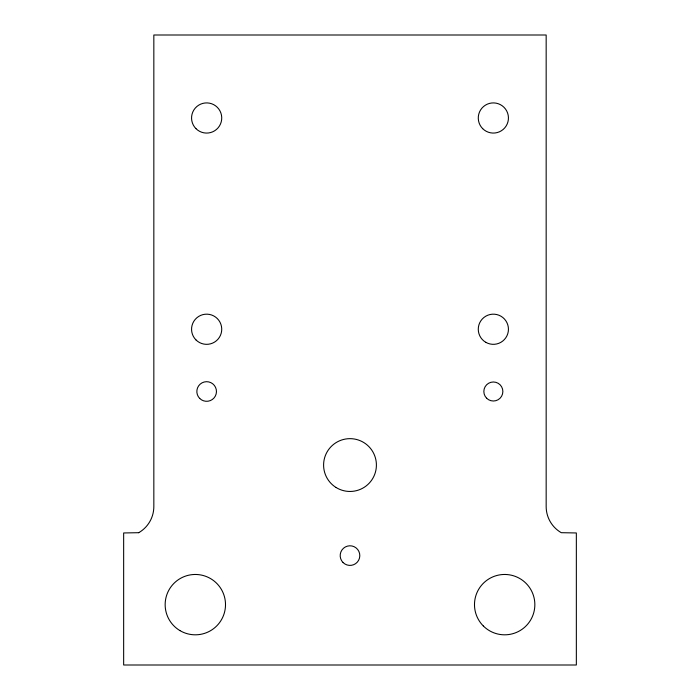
<?xml version="1.0" encoding="UTF-8"?>
<svg xmlns="http://www.w3.org/2000/svg" width="700" height="700" viewBox="0 0 700 700"><rect width="100%" height="100%" fill="white"/><g stroke="black" fill="none" stroke-linecap="round" stroke-linejoin="round"><path stroke-width="1.05" d="M138.74 532.691L123.655 532.962L123.655 665L576.345 665L576.345 532.962L561.26 532.691A30.179 30.179 0 0 1 546.166 506.555L546.166 35L153.834 35L153.834 506.555A30.179 30.179 0 0 1 138.74 532.691M483.332 625.984A30.179 30.179 0 0 0 533.82 612.447A30.179 30.179 0 0 0 496.86 575.488A30.179 30.179 0 0 0 483.332 625.984M179.918 630.586A30.179 30.179 0 0 0 225.505 605.019A30.179 30.179 0 0 0 180.565 578.322A30.179 30.179 0 0 0 179.918 630.586M343.061 562.538A9.809 9.809 0 0 0 359.476 558.136A9.809 9.809 0 0 0 347.463 546.122A9.809 9.809 0 0 0 343.061 562.538M486.631 398.221A9.502 9.502 0 0 0 502.539 393.96A9.502 9.502 0 0 0 490.892 382.314A9.502 9.502 0 0 0 486.631 398.221M199.71 398.431A9.809 9.809 0 0 0 216.125 394.039A9.809 9.809 0 0 0 204.111 382.025A9.809 9.809 0 0 0 199.71 398.431M336.026 487.463A26.407 26.407 0 0 0 376.39 465.964A26.407 26.407 0 0 0 337.584 441.752A26.407 26.407 0 0 0 336.026 487.463M195.974 128.66A15.094 15.094 0 0 0 221.226 121.896A15.094 15.094 0 0 0 202.737 103.416A15.094 15.094 0 0 0 195.974 128.66M482.685 128.66A15.094 15.094 0 0 0 507.929 121.896A15.094 15.094 0 0 0 489.449 103.416A15.094 15.094 0 0 0 482.685 128.66M195.974 339.92A15.094 15.094 0 0 0 221.226 333.156A15.094 15.094 0 0 0 202.737 314.676A15.094 15.094 0 0 0 195.974 339.92M485.809 342.317A15.094 15.094 0 0 0 508.445 329.254A15.094 15.094 0 0 0 485.809 316.181A15.094 15.094 0 0 0 485.809 342.317"/></g></svg>
